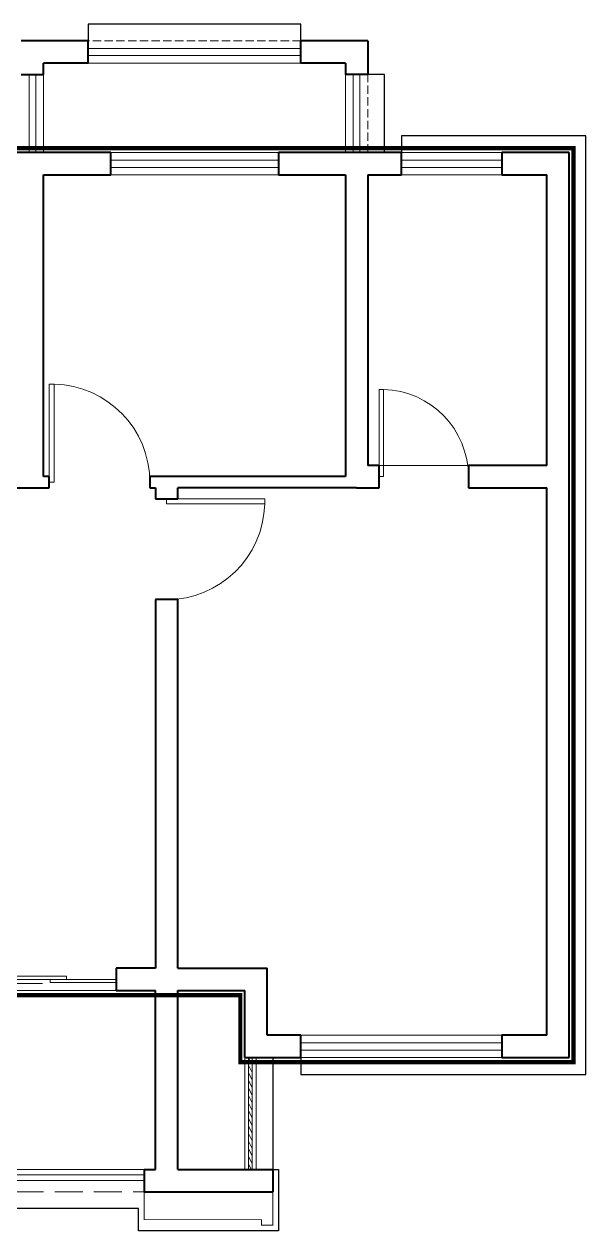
# Model space of a CAD drawing. Extents: x -518115 to 389031, y -209821 to 1628073.
# Drawn here: x 69376 to 71385, y 656582 to 660902 of the extents above; entities that cross this region are included whole.
import ezdxf

# ---------------------------------------------------------------- set-up
doc = ezdxf.new("R2010")
doc.units = 0
doc.header["$LTSCALE"] = 1000
doc.header["$MEASUREMENT"] = 0
doc.linetypes.add('DASH', pattern=[0.35, 0.25, -0.1])
for name, color, linetype, lineweight in [('WALL', 9, 'Continuous', 40), ('WINDOW', 144, 'Continuous', 15), ('平面-栏杆', 135, 'Continuous', 15), ('平面-看线', 45, 'Continuous', 15)]:
    doc.layers.add(name, color=color, linetype=linetype, lineweight=lineweight)
doc.layers.add('看线', color=251, linetype='Continuous')

# ---------------------------------------------------------------- blocks, each defined once
blk = doc.blocks.new('A$C25D815C1')
at = {"color": 30, "const_width": 8}
blk.add_lwpolyline([(47700, -10910), (47700, -11210), (47600, -11210), (47600, -11160), (46550, -11160), (46550, -10910)], dxfattribs=at)
at = {"layer": 'WALL', "color": 7}
for p, q in [((46050, -610), (45450, -610)), ((46050, -810), (46050, -610)), ((48550, -610), (47950, -610)), ((47950, -810), (47950, -610)), ((48550, -610), (48550, -910)), ((46050, -810), (45650, -810)), ((45650, -910), (45650, -810)), ((48350, -810), (47950, -810)), ((48350, -810), (48350, -910)), ((45450, -910), (45650, -910)), ((48550, -910), (48350, -910)), ((45550, -1610), (45100, -1610)), ((46250, -1610), (45550, -1610)), ((46250, -1810), (46250, -1610)), ((48450, -1610), (47750, -1610)), ((47750, -1610), (47750, -1810)), ((48850, -1610), (48450, -1610)), ((48850, -1810), (48850, -1610)), ((50350, -1610), (49750, -1610)), ((49750, -1610), (49750, -1810)), ((50350, -4510), (50350, -1610)), ((45650, -4510), (45650, -1810)), ((45650, -1810), (46250, -1810)), ((47750, -1810), (48350, -1810)), ((48350, -1810), (48350, -4510)), ((48550, -1810), (48550, -4410)), ((48550, -1810), (48850, -1810)), ((49750, -1810), (50150, -1810)), ((50150, -4410), (50150, -1810)), ((48650, -4410), (48550, -4410)), ((48650, -4610), (48650, -4410)), ((50150, -4410), (49450, -4410)), ((49450, -4410), (49450, -4610)), ((45700, -4510), (45650, -4510)), ((45700, -4610), (45700, -4510)), ((46750, -4510), (46600, -4510)), ((46600, -4510), (46600, -4610)), ((48350, -4510), (46750, -4510)), ((50350, -9710), (50350, -4510)), ((45350, -4610), (45550, -4610)), ((45550, -4610), (45700, -4610)), ((46600, -4610), (46650, -4610)), ((46650, -4610), (46650, -4710)), ((46850, -4710), (46850, -4610)), ((48450, -4610), (46850, -4610)), ((48450, -4610), (48650, -4610)), ((49450, -4610), (50150, -4610)), ((50150, -9510), (50150, -4610)), ((46650, -4710), (46850, -4710)), ((46850, -5610), (46650, -5610)), ((46650, -5610), (46650, -8910)), ((46850, -8910), (46850, -5610)), ((46650, -8910), (46300, -8910)), ((46300, -8910), (46300, -9110)), ((46850, -8910), (47650, -8910)), ((47650, -9510), (47650, -8910)), ((46300, -9110), (46650, -9110)), ((46650, -10710), (46650, -9110)), ((46850, -10710), (46850, -9110)), ((46850, -9110), (47450, -9110)), ((47450, -9710), (47450, -9110)), ((47950, -9510), (47650, -9510)), ((47950, -9710), (47950, -9510)), ((50150, -9510), (49750, -9510)), ((49750, -9510), (49750, -9710)), ((47450, -9710), (47950, -9710)), ((49750, -9710), (50350, -9710)), ((46550, -10710), (46650, -10710)), ((46550, -10710), (46550, -10910)), ((46850, -10710), (47700, -10710)), ((47700, -10710), (47700, -10910)), ((46550, -10910), (46750, -10910)), ((46750, -10910), (47700, -10910))]:
    blk.add_line(p, q, dxfattribs=at)
at = {"layer": 'WINDOW'}
for p, q in [((46250, -1610), (46250, -1810)), ((47750, -1610), (46250, -1610)), ((47750, -1810), (47750, -1610)), ((46250, -1677), (47750, -1677)), ((46250, -1744), (47750, -1744)), ((47750, -1810), (46250, -1810)), ((45745, -3683), (45700, -3683)), ((45700, -4560), (45700, -3683)), ((45745, -4560), (45745, -3683)), ((48690, -3730), (48650, -3730)), ((48650, -4510), (48650, -3730)), ((48690, -4510), (48690, -3730)), ((49450, -4410), (48650, -4410)), ((48650, -4510), (48690, -4510)), ((45700, -4560), (45745, -4560)), ((46750, -4710), (46750, -4755)), ((46750, -4710), (47628, -4710)), ((47628, -4755), (47628, -4710)), ((46750, -4755), (47628, -4755)), ((45854, -8980), (45250, -8980)), ((45250, -9010), (45854, -9010)), ((45640, -9048), (45328, -9048)), ((45709, -9010), (45709, -9038)), ((46300, -9010), (45709, -9010)), ((45709, -9038), (46300, -9038)), ((45854, -9010), (45854, -8980)), ((46300, -9010), (46300, -9049)), ((46300, -9038), (46300, -9010)), ((44200, -9110), (46300, -9110)), ((47950, -9510), (47950, -9710)), ((49750, -9510), (47950, -9510)), ((47950, -9577), (49750, -9577)), ((49750, -9710), (49750, -9510)), ((47950, -9644), (49750, -9644)), ((49750, -9710), (47950, -9710))]:
    blk.add_line(p, q, dxfattribs=at)
at = {"layer": 'WINDOW', "extrusion": (0, 0, -1)}
for p, q in [((48850, -1810), (48850, -1610)), ((48850, -1610), (49750, -1610)), ((49750, -1610), (49750, -1810)), ((49750, -1677), (48850, -1677)), ((49750, -1744), (48850, -1744)), ((48850, -1810), (49750, -1810)), ((47450, -9710), (47550, -9710)), ((47450, -9710), (47450, -10710)), ((47483, -10710), (47483, -9710)), ((47483, -9710), (47517, -9774)), ((47517, -10710), (47517, -9710)), ((47550, -9710), (47550, -10710)), ((47483, -9778), (47517, -9842)), ((47483, -9846), (47517, -9910)), ((47483, -9914), (47517, -9978)), ((47483, -9982), (47517, -10046)), ((47483, -10050), (47517, -10114)), ((47483, -10118), (47517, -10182)), ((47483, -10186), (47517, -10250)), ((47483, -10254), (47517, -10318)), ((47483, -10322), (47517, -10386)), ((47483, -10390), (47517, -10454)), ((47483, -10458), (47517, -10522)), ((47483, -10526), (47517, -10590)), ((47483, -10594), (47517, -10658)), ((47483, -10662), (47508, -10710)), ((47550, -10710), (47450, -10710))]:
    blk.add_line(p, q, dxfattribs=at)
at = {"layer": 'WINDOW'}
for centre, radius, start, end in [((45723, -4560), 878, 360, 88.5307), ((48670, -4510), 780, 360, 88.5307), ((46750, -4733), 878, 270, 358.5307)]:
    blk.add_arc(centre, radius, start, end, dxfattribs=at)
at = {"layer": '平面-栏杆'}
for points in [[(46050, -680), (47950, -680)], [(46050, -740), (47950, -740)], [(45520, -910), (45520, -1610)], [(45580, -910), (45580, -1610)], [(48420, -910), (48420, -1610)], [(48480, -910), (48480, -1610)], [(41900, -10760), (46550, -10760)], [(41900, -10810), (46550, -10810)]]:
    blk.add_lwpolyline(points, dxfattribs=at)
at = {"layer": '平面-看线'}
blk.add_line((45650, -1610), (45650, -910), dxfattribs=at)
at = {"layer": '平面-看线', "linetype": 'DASH', "ltscale": 0.3}
blk.add_line((48550, -1610), (48550, -910), dxfattribs=at)
blk.add_lwpolyline([(47950, -610), (46050, -610)], dxfattribs=at)
at = {"layer": '平面-看线'}
for points in [[(47950, -810), (46050, -810)], [(48350, -910), (48350, -1610)], [(41900, -10710), (46550, -10710)]]:
    blk.add_lwpolyline(points, dxfattribs=at)
at = {"layer": '平面-看线', "linetype": 'DASH'}
blk.add_lwpolyline([(41900, -10910), (46550, -10910)], dxfattribs=at)
at = {"layer": '看线', "color": 202, "ltscale": 0.5}
for points in [[(47950, -610), (47950, -460), (46050, -460), (46050, -610)], [(48700, -1610), (48700, -910), (48550, -910)], [(47700, -9710), (47700, -10710)], [(46500, -11060), (41900, -11060)]]:
    blk.add_lwpolyline(points, dxfattribs=at)
at = {"layer": '看线', "color": 201}
for points in [[(47950, -9710), (47950, -9860), (50500, -9860), (50500, -1460), (48850, -1460), (48850, -1610)], [(47700, -10710), (47750, -10710), (47750, -11260), (46500, -11260), (46500, -11060)]]:
    blk.add_lwpolyline(points, dxfattribs=at)
blk = doc.blocks.new('A$C0281008A')
at = {"color": 5, "linetype": 'DASH', "ltscale": 0.4, "const_width": 15}
blk.add_lwpolyline([(16136, -2936), (18664, -2936), (18664, -3176), (19856, -3176), (19856, 96), (16576, 96)], dxfattribs=at)

msp = doc.modelspace()

# ---------------------------------------------------------------- block references
at = {"xscale": 0.4, "yscale": 0.4, "zscale": 0.4}
msp.add_blockref('A$C25D815C1', (51185.1, 661086.3), dxfattribs=at)
msp.add_blockref('A$C0281008A', (51485.2, 660362.1))

doc.saveas('drawing.dxf')
